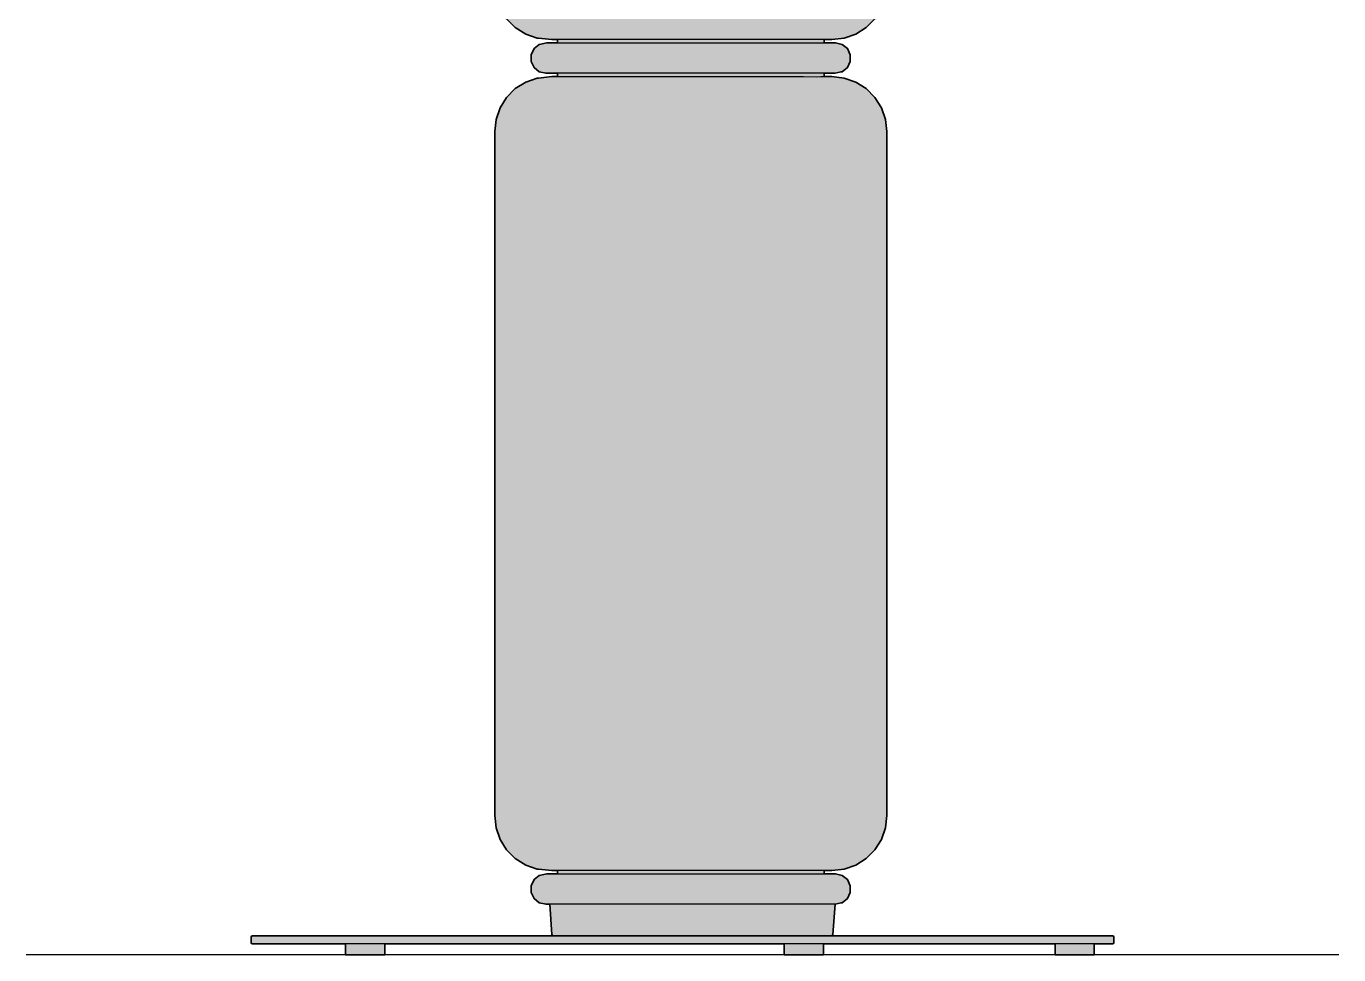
# Model space of a CAD drawing. Header units: millimetres. Extents: x -32 to 1847, y -56 to 3109.
# Drawn here: x 1011 to 1847, y 934 to 1526 of the extents above; entities that cross this region are included whole.
import ezdxf

# ---------------------------------------------------------------- set-up
doc = ezdxf.new("R2010")
doc.units = ezdxf.units.MM
doc.layers.add('Blocks', color=7, linetype='Continuous')
doc.layers.add('Blocks$Fill', color=7, linetype='Continuous', true_color=0xffffff)
for name, color, linetype, lineweight, true_color in [('Blocks$Inner', 7, 'Continuous', 25, 0x007f00), ('Blocks$Outline', 7, 'Continuous', 35, 0xff3f3f), ('Groud', 7, 'Continuous', 25, 0x243775)]:
    doc.layers.add(name, color=color, linetype=linetype, lineweight=lineweight, true_color=true_color)

# ---------------------------------------------------------------- blocks, each defined once
blk = doc.blocks.new('Noctambule Floor 4 High Cylinder Floor Lamp Side')
at = {"layer": 'Blocks$Fill'}
blk.add_hatch(color=256, dxfattribs=at).paths.add_polyline_path([(144.04, 7), (143.87, 7), (143.38, 7.5), (143.36, 11.5), (143.87, 12), (144.15, 12), (336.12, 12), (335.44, 12.27), (335.13, 12.94), (333.68, 32.21), (331.34, 32.21), (327.08, 33.17), (323.72, 35.84), (321.86, 39.71), (321.86, 44.01), (323.72, 47.88), (327.08, 50.55), (331.77, 51.51), (333.18, 51.51), (338.6, 51.51), (338.6, 53.5), (337.68, 53.71), (335.16, 53.71), (326.61, 54.59), (325.8, 54.59), (318.41, 57.18), (311.77, 61.35), (306.23, 66.89), (302.06, 73.52), (299.47, 80.92), (298.64, 88.71), (298.64, 524.71), (299.47, 532.5), (302.06, 539.9), (306.23, 546.53), (311.77, 552.07), (318.41, 556.24), (325.8, 558.83), (326.61, 558.83), (335.05, 559.71), (337.14, 559.71), (337.68, 559.71), (338.6, 559.92), (338.6, 561.91), (331.34, 561.91), (327.08, 562.86), (323.72, 565.54), (321.86, 569.41), (321.86, 573.7), (323.72, 577.57), (327.08, 580.25), (331.77, 581.21), (333.18, 581.21), (338.6, 581.21), (338.6, 583.19), (337.68, 583.41), (335.16, 583.41), (326.61, 584.28), (325.8, 584.28), (318.41, 586.87), (311.77, 591.04), (306.23, 596.59), (302.06, 603.22), (299.47, 610.62), (298.64, 618.41), (298.64, 1054.41), (299.47, 1062.2), (302.06, 1069.59), (306.23, 1076.23), (311.77, 1081.77), (318.41, 1085.94), (325.8, 1088.53), (326.61, 1088.53), (335.05, 1089.41), (337.14, 1089.41), (337.99, 1089.41), (338.83, 1089.68), (338.86, 1089.71), (338.8, 1089.71), (338.6, 1089.71), (338.6, 1091.91), (331.61, 1091.91), (327.16, 1092.86), (323.8, 1095.54), (321.94, 1099.41), (321.94, 1103.7), (323.8, 1107.57), (327.16, 1110.25), (331.25, 1111.21), (331.59, 1111.21), (338.6, 1111.21), (338.6, 1113.19), (337.68, 1113.41), (335.16, 1113.41), (328.05, 1114.14), (326.61, 1114.28), (325.8, 1114.28), (318.41, 1116.87), (311.77, 1121.04), (306.23, 1126.59), (302.06, 1133.22), (299.47, 1140.62), (298.64, 1148.41), (298.64, 1584.41), (299.47, 1592.2), (302.06, 1599.59), (306.23, 1606.23), (311.77, 1611.77), (318.41, 1615.94), (325.8, 1618.53), (326.61, 1618.53), (335.05, 1619.41), (337.14, 1619.41), (337.99, 1619.41), (338.83, 1619.68), (338.86, 1619.71), (338.8, 1619.71), (338.6, 1619.71), (338.6, 1621.91), (331.61, 1621.91), (327.16, 1622.86), (323.8, 1625.54), (321.94, 1629.41), (321.94, 1633.7), (323.8, 1637.57), (327.16, 1640.25), (331.25, 1641.21), (331.59, 1641.21), (338.6, 1641.21), (338.6, 1643.19), (337.68, 1643.41), (335.16, 1643.41), (326.61, 1644.28), (325.8, 1644.28), (318.41, 1646.87), (311.77, 1651.04), (306.23, 1656.59), (302.06, 1663.22), (299.47, 1670.62), (298.64, 1678.41), (298.64, 2114.41), (299.47, 2122.2), (302.06, 2129.59), (306.23, 2136.23), (311.77, 2141.77), (318.41, 2145.94), (325.8, 2148.53), (326.61, 2148.53), (335.05, 2149.41), (337.14, 2149.41), (337.99, 2149.41), (338.83, 2149.68), (338.86, 2149.71), (338.8, 2149.71), (338.6, 2149.71), (338.6, 2151.91), (331.61, 2151.91), (327.16, 2152.86), (323.8, 2155.54), (321.94, 2159.41), (321.94, 2163.7), (323.8, 2167.57), (327.16, 2170.25), (331.25, 2171.21), (331.59, 2171.21), (336.77, 2171.21), (336.77, 2171.21), (336.74, 2171.31), (336.53, 2171.41), (333.27, 2171.41), (332.79, 2171.91), (332.77, 2172.91), (334.29, 2174.41), (513.18, 2174.41), (514.69, 2172.91), (514.68, 2171.91), (514.19, 2171.41), (514.09, 2171.41), (510.61, 2171.41), (510.7, 2171.21), (515.41, 2171.21), (520.03, 2170.25), (520.03, 2170.25), (523.38, 2167.57), (525.24, 2163.7), (525.24, 2159.41), (523.38, 2155.54), (520.03, 2152.86), (515.6, 2151.91), (514.87, 2151.91), (508.58, 2151.91), (508.59, 2149.71), (508.32, 2149.71), (508.32, 2149.71), (508.35, 2149.68), (509.49, 2149.41), (513.59, 2149.41), (521.38, 2148.53), (528.78, 2145.94), (535.41, 2141.77), (540.96, 2136.23), (545.13, 2129.59), (547.71, 2122.2), (548.54, 2114.41), (548.54, 1678.41), (547.71, 1670.62), (545.13, 1663.22), (540.96, 1656.59), (535.41, 1651.04), (528.78, 1646.87), (521.38, 1644.28), (513.59, 1643.41), (511.7, 1643.41), (509.5, 1643.4), (508.59, 1643.19), (508.59, 1641.21), (515.41, 1641.21), (520.03, 1640.25), (523.38, 1637.57), (525.24, 1633.7), (525.24, 1629.41), (523.38, 1625.54), (520.03, 1622.86), (515.6, 1621.91), (514.87, 1621.91), (508.59, 1621.91), (508.59, 1619.71), (508.32, 1619.71), (508.35, 1619.68), (509.49, 1619.41), (513.59, 1619.41), (521.38, 1618.53), (528.78, 1615.94), (535.41, 1611.77), (540.96, 1606.23), (545.13, 1599.59), (547.71, 1592.2), (548.54, 1584.41), (548.54, 1148.41), (547.71, 1140.62), (545.13, 1133.22), (540.96, 1126.59), (535.41, 1121.04), (528.78, 1116.87), (521.38, 1114.28), (520.64, 1114.28), (511.7, 1113.41), (509.5, 1113.4), (508.59, 1113.19), (508.58, 1111.21), (515.41, 1111.21), (520.03, 1110.25), (523.38, 1107.57), (525.24, 1103.7), (525.24, 1099.41), (523.38, 1095.54), (520.03, 1092.86), (515.6, 1091.91), (514.87, 1091.91), (508.59, 1091.91), (508.59, 1089.71), (508.32, 1089.71), (508.35, 1089.68), (509.49, 1089.41), (513.59, 1089.41), (521.38, 1088.53), (528.78, 1085.94), (535.41, 1081.77), (540.96, 1076.23), (545.13, 1069.59), (547.71, 1062.2), (548.54, 1054.41), (548.54, 618.41), (547.71, 610.62), (545.13, 603.22), (540.96, 596.59), (535.41, 591.04), (528.78, 586.87), (521.38, 584.28), (513.59, 583.41), (511.7, 583.41), (509.5, 583.4), (508.59, 583.19), (508.58, 581.21), (515.69, 581.21), (515.91, 581.21), (520.11, 580.25), (523.46, 577.57), (525.33, 573.7), (525.33, 569.41), (523.46, 565.54), (520.11, 562.86), (519.5, 562.86), (515.58, 561.91), (514.33, 561.91), (508.58, 561.91), (508.59, 559.92), (509.5, 559.71), (513.59, 559.71), (521.38, 558.83), (528.78, 556.24), (535.41, 552.07), (540.96, 546.53), (545.13, 539.9), (547.71, 532.5), (548.54, 524.71), (548.54, 88.71), (547.71, 80.92), (545.13, 73.52), (540.96, 66.89), (535.41, 61.35), (528.78, 57.18), (521.38, 54.59), (513.59, 53.71), (511.7, 53.71), (509.5, 53.71), (508.59, 53.5), (508.58, 51.51), (515.69, 51.51), (515.91, 51.51), (520.11, 50.55), (523.46, 47.88), (525.33, 44.01), (525.33, 39.71), (523.46, 35.84), (520.11, 33.17), (519.5, 33.17), (515.61, 32.22), (514.16, 12.94), (513.85, 12.27), (513.17, 12), (692.86, 12), (693.36, 11.5), (693.34, 7.5), (692.86, 7), (692.58, 7), (680.86, 7), (680.86, 0), (680.52, 0), (655.86, 0), (655.86, 7), (508.15, 7), (508.15, 0), (507.81, 0), (483.15, 0), (483.15, 7), (228.61, 7), (228.61, 0), (228.26, 0), (203.61, 0), (203.61, 7)], flags=0)
at = {"layer": 'Blocks$Inner'}
blk.add_line((335.13, 12.94), (333.68, 32.21), dxfattribs=at)
for points in [[(540.96, 596.59), (535.41, 591.04), (528.78, 586.87), (521.38, 584.28), (513.59, 583.41), (511.7, 583.41), (509.47, 583.41), (506.42, 583.41), (502.57, 583.41), (497.96, 583.41), (492.64, 583.41), (486.65, 583.41), (480.05, 583.41), (472.91, 583.41), (465.29, 583.41), (457.27, 583.41), (448.93, 583.41), (440.34, 583.41), (431.6, 583.41), (422.77, 583.41), (413.95, 583.41), (405.23, 583.41), (396.68, 583.41), (388.39, 583.41), (380.44, 583.41), (372.91, 583.41), (365.86, 583.41), (359.37, 583.41), (353.5, 583.41), (348.31, 583.41), (343.84, 583.41), (340.13, 583.41), (337.23, 583.41), (335.16, 583.41), (326.61, 584.28), (325.8, 584.28), (318.41, 586.87), (311.77, 591.04), (306.23, 596.59)], [(338.6, 581.21), (338.6, 583.19), (337.68, 583.4), (337.68, 583.4)], [(508.58, 581.21), (508.59, 583.19), (509.5, 583.4)], [(338.6, 561.91), (338.6, 559.92), (337.68, 559.71), (337.68, 559.71)], [(508.58, 561.91), (508.59, 559.92), (509.5, 559.71)], [(338.6, 51.51), (338.6, 53.5), (337.68, 53.71), (337.68, 53.71)], [(509.5, 53.7), (508.59, 53.5), (508.58, 51.51)], [(513.85, 12.27), (514.16, 12.94), (515.61, 32.22)], [(513.08, 12), (513.17, 12), (513.85, 12.27), (513.08, 12), (512.68, 12), (511.53, 12), (509.71, 12), (507.41, 12), (504.95, 12), (502.48, 12), (500.07, 12), (497.78, 12), (495.64, 12), (491.6, 12), (484.86, 12), (477.36, 12), (470.1, 12), (463.44, 12), (457.4, 12), (451.97, 12), (447.13, 12), (442.84, 12), (439.05, 12), (432.34, 12), (427.26, 12), (419.6, 12), (411.93, 12), (403.37, 12), (396.1, 12), (389.93, 12), (384.7, 12), (380.26, 12), (376.5, 12), (373.31, 12), (367.95, 12), (364.14, 12), (358.78, 12), (353.88, 12), (346.93, 12), (343.13, 12), (340.47, 12), (338.65, 12), (337.46, 12), (336.72, 12), (336.3, 12), (336.12, 12), (335.44, 12.27), (335.13, 12.94)], [(228.61, 7), (228.61, 0), (228.26, 0), (227.25, 0), (226.22, 0), (223.46, 0), (219.97, 0), (217.09, 0), (214.15, 0), (212.25, 0), (208.76, 0), (206, 0), (204.56, 0), (203.76, 0), (203.61, 0), (203.61, 7)], [(508.15, 7), (508.15, 0), (507.81, 0), (506.79, 0), (505.77, 0), (503, 0), (499.52, 0), (496.64, 0), (493.7, 0), (491.79, 0), (488.31, 0), (485.54, 0), (484.11, 0), (483.31, 0), (483.15, 0), (483.15, 7)], [(680.86, 7), (680.86, 0), (680.52, 0), (679.5, 0), (678.47, 0), (675.71, 0), (672.22, 0), (669.34, 0), (666.41, 0), (664.5, 0), (661.01, 0), (658.25, 0), (656.81, 0), (656.02, 0), (655.86, 0), (655.86, 7)]]:
    blk.add_lwpolyline(points, dxfattribs=at)
for points in [[(515.69, 581.21), (515.91, 581.21), (520.11, 580.25), (523.46, 577.57), (525.33, 573.7), (525.33, 569.41), (523.46, 565.54), (520.11, 562.86), (519.5, 562.86), (515.58, 561.91), (514.33, 561.91), (512.21, 561.91), (509.23, 561.91), (505.43, 561.91), (500.84, 561.91), (495.51, 561.91), (489.49, 561.91), (482.83, 561.91), (475.6, 561.91), (467.87, 561.91), (455.89, 561.91), (448.92, 561.91), (441.32, 561.91), (433.18, 561.91), (424.58, 561.91), (415.61, 561.91), (406.4, 561.91), (399.43, 561.91), (392.46, 561.91), (387.85, 561.91), (378.82, 561.91), (370.18, 561.91), (364.05, 561.91), (358.29, 561.91), (354.69, 561.91), (348.14, 561.91), (342.55, 561.91), (338.02, 561.91), (334.62, 561.91), (332.84, 561.91), (331.72, 561.91), (331.34, 561.91), (327.08, 562.86), (323.72, 565.54), (321.86, 569.41), (321.86, 573.7), (323.72, 577.57), (327.08, 580.25), (331.77, 581.21), (333.18, 581.21), (335.47, 581.21), (338.6, 581.21), (342.55, 581.21), (347.28, 581.21), (352.74, 581.21), (358.89, 581.21), (365.66, 581.21), (372.99, 581.21), (380.8, 581.21), (389.03, 581.21), (397.59, 581.21), (406.4, 581.21), (415.38, 581.21), (424.43, 581.21), (433.48, 581.21), (442.43, 581.21), (451.21, 581.21), (459.71, 581.21), (467.87, 581.21), (475.62, 581.21), (481.96, 581.21), (487.13, 581.21), (491.36, 581.21), (494.82, 581.21), (497.66, 581.21), (499.99, 581.21), (501.92, 581.21), (505.01, 581.21), (508.99, 581.21), (512.11, 581.21), (513.97, 581.21), (515.09, 581.21)], [(521.38, 54.59), (513.59, 53.71), (511.7, 53.71), (509.47, 53.71), (506.42, 53.71), (502.57, 53.71), (497.96, 53.71), (492.64, 53.71), (486.65, 53.71), (480.05, 53.71), (472.91, 53.71), (465.29, 53.71), (457.27, 53.71), (448.93, 53.71), (440.34, 53.71), (431.6, 53.71), (422.77, 53.71), (413.95, 53.71), (405.23, 53.71), (396.68, 53.71), (388.39, 53.71), (380.44, 53.71), (372.91, 53.71), (365.86, 53.71), (359.37, 53.71), (353.5, 53.71), (348.31, 53.71), (343.84, 53.71), (340.13, 53.71), (337.23, 53.71), (335.16, 53.71), (326.61, 54.59), (325.8, 54.59), (318.41, 57.18), (311.77, 61.35), (306.23, 66.89), (302.06, 73.52), (299.47, 80.92), (298.64, 88.71), (298.64, 524.71), (299.47, 532.5), (302.06, 539.9), (306.23, 546.53), (311.77, 552.07), (318.41, 556.24), (325.8, 558.83), (326.61, 558.83), (335.05, 559.71), (337.14, 559.71), (339.48, 559.71), (341.97, 559.71), (344.49, 559.71), (346.94, 559.71), (349.26, 559.71), (351.44, 559.71), (355.54, 559.71), (358.87, 559.71), (364.23, 559.71), (370.02, 559.71), (377.39, 559.71), (384.16, 559.71), (390.3, 559.71), (395.82, 559.71), (400.73, 559.71), (405.1, 559.71), (408.95, 559.71), (412.35, 559.71), (418.35, 559.71), (427.42, 559.71), (436.52, 559.71), (445.22, 559.71), (452.61, 559.71), (458.88, 559.71), (464.19, 559.71), (468.7, 559.71), (472.52, 559.71), (475.76, 559.71), (478.53, 559.71), (483.17, 559.71), (489.66, 559.71), (495.51, 559.71), (503.86, 559.68), (506.44, 559.71), (509.14, 559.71), (510.99, 559.71), (512.2, 559.71), (513.56, 559.71), (513.59, 559.71), (521.38, 558.83), (528.78, 556.24), (535.41, 552.07), (540.96, 546.53), (545.13, 539.9), (547.71, 532.5), (548.54, 524.71), (548.54, 88.71), (547.71, 80.92), (545.13, 73.52), (540.96, 66.89), (535.41, 61.35), (528.78, 57.18)], [(515.69, 51.51), (515.91, 51.51), (520.11, 50.55), (523.46, 47.88), (525.33, 44.01), (525.33, 39.71), (523.46, 35.84), (520.11, 33.17), (519.5, 33.17), (515.58, 32.21), (514.33, 32.21), (512.21, 32.21), (509.23, 32.21), (505.43, 32.21), (500.84, 32.21), (495.51, 32.21), (489.49, 32.21), (482.83, 32.21), (475.6, 32.21), (467.87, 32.21), (455.89, 32.21), (448.92, 32.21), (441.32, 32.21), (433.18, 32.21), (424.58, 32.21), (415.61, 32.21), (406.4, 32.21), (399.43, 32.21), (392.46, 32.21), (387.85, 32.21), (378.82, 32.21), (370.18, 32.21), (364.05, 32.21), (358.29, 32.21), (354.69, 32.21), (348.14, 32.21), (342.55, 32.21), (338.02, 32.21), (334.62, 32.21), (332.84, 32.21), (331.72, 32.21), (331.34, 32.21), (327.08, 33.17), (323.72, 35.84), (321.86, 39.71), (321.86, 44.01), (323.72, 47.88), (327.08, 50.55), (331.77, 51.51), (333.18, 51.51), (335.47, 51.51), (338.6, 51.51), (342.55, 51.51), (347.28, 51.51), (352.74, 51.51), (358.89, 51.51), (365.66, 51.51), (372.99, 51.51), (380.8, 51.51), (389.03, 51.51), (397.59, 51.51), (406.4, 51.51), (415.38, 51.51), (424.43, 51.51), (433.48, 51.51), (442.43, 51.51), (451.21, 51.51), (459.71, 51.51), (467.87, 51.51), (475.62, 51.51), (481.96, 51.51), (487.13, 51.51), (491.36, 51.51), (494.82, 51.51), (497.66, 51.51), (499.99, 51.51), (501.92, 51.51), (505.01, 51.51), (508.99, 51.51), (512.11, 51.51), (513.97, 51.51), (515.09, 51.51)], [(143.87, 7), (143.38, 7.5), (143.36, 11.5), (143.87, 12), (144.15, 12), (144.72, 12), (145.47, 12), (146.32, 12), (148.24, 12), (150.05, 12), (153.35, 12), (157.35, 12), (165.18, 12), (173.38, 12), (181.55, 12), (189.44, 12), (196.9, 12), (203.83, 12), (210.21, 12), (216.02, 12), (221.27, 12), (226, 12), (234.56, 12), (248.06, 12), (262.33, 12), (279.91, 12), (295.89, 12), (310.28, 12), (323.15, 12), (334.6, 12), (344.76, 12), (353.74, 12), (361.66, 12), (368.64, 12), (380.94, 12), (390.23, 12), (404.25, 12), (418.36, 12), (433.92, 12), (447.46, 12), (459.24, 12), (469.47, 12), (478.36, 12), (486.09, 12), (492.81, 12), (504.45, 12), (513.07, 12), (525.83, 12), (538.35, 12), (558.15, 12), (574.63, 12), (588.36, 12), (599.82, 12), (609.4, 12), (617.43, 12), (624.18, 12), (629.86, 12), (634.66, 12), (638.72, 12), (645.53, 12), (654.97, 12), (663.47, 12), (669.27, 12), (674.44, 12), (681.96, 12), (686.93, 12), (690.06, 12), (691.84, 12), (692.68, 12), (692.86, 12), (693.36, 11.5), (693.34, 7.5), (692.86, 7), (692.58, 7), (692.01, 7), (691.26, 7), (690.41, 7), (688.48, 7), (686.68, 7), (683.38, 7), (679.38, 7), (671.55, 7), (663.35, 7), (655.17, 7), (647.28, 7), (639.82, 7), (632.89, 7), (626.52, 7), (620.71, 7), (615.45, 7), (610.73, 7), (602.17, 7), (588.67, 7), (574.4, 7), (556.81, 7), (540.83, 7), (526.44, 7), (513.57, 7), (502.12, 7), (491.96, 7), (482.99, 7), (475.06, 7), (468.09, 7), (455.79, 7), (446.5, 7), (432.47, 7), (418.36, 7), (402.8, 7), (389.26, 7), (377.49, 7), (367.25, 7), (358.36, 7), (350.63, 7), (343.92, 7), (332.28, 7), (323.65, 7), (310.89, 7), (298.37, 7), (278.58, 7), (262.1, 7), (248.37, 7), (236.91, 7), (227.32, 7), (219.29, 7), (212.55, 7), (206.87, 7), (202.07, 7), (198, 7), (191.2, 7), (181.75, 7), (173.25, 7), (167.45, 7), (162.28, 7), (154.77, 7), (149.79, 7), (146.67, 7), (144.88, 7), (144.04, 7)]]:
    blk.add_lwpolyline(points, close=True, dxfattribs=at)
at = {"layer": 'Blocks$Outline'}
for points in [[(337.68, 583.41), (337.23, 583.41), (335.16, 583.41), (326.61, 584.28), (325.8, 584.28), (318.41, 586.87), (311.77, 591.04), (306.23, 596.59), (302.06, 603.22), (299.47, 610.62), (298.64, 618.41), (298.64, 1054.41), (299.47, 1062.2), (302.06, 1069.59), (306.23, 1076.23), (311.77, 1081.77), (318.41, 1085.94), (325.8, 1088.53), (326.61, 1088.53), (335.05, 1089.41), (337.14, 1089.41), (337.99, 1089.41)], [(509.49, 1089.41), (510.99, 1089.41), (512.2, 1089.41), (513.56, 1089.41), (513.59, 1089.41), (521.38, 1088.53), (528.78, 1085.94), (535.41, 1081.77), (540.96, 1076.23), (545.13, 1069.59), (547.71, 1062.2), (548.54, 1054.41), (548.54, 618.41), (547.71, 610.62), (545.13, 603.22), (540.96, 596.59), (535.41, 591.04), (528.78, 586.87), (521.38, 584.28)], [(338.6, 561.91), (338.02, 561.91), (334.62, 561.91), (332.84, 561.91), (331.72, 561.91), (331.34, 561.91), (327.08, 562.86), (323.72, 565.54), (321.86, 569.41), (321.86, 573.7), (323.72, 577.57), (327.08, 580.25), (331.77, 581.21), (333.18, 581.21), (335.47, 581.21), (338.6, 581.21)], [(338.6, 583.19), (337.68, 583.41)], [(338.6, 581.21), (338.6, 583.19)], [(508.59, 583.19), (508.58, 581.21)], [(508.58, 581.21), (508.99, 581.21), (512.11, 581.21), (513.97, 581.21), (515.09, 581.21), (515.69, 581.21)], [(515.69, 581.21), (515.91, 581.21), (520.11, 580.25), (523.46, 577.57), (525.33, 573.7), (525.33, 569.41), (523.46, 565.54), (520.11, 562.86), (519.5, 562.86), (515.58, 561.91), (514.33, 561.91), (512.21, 561.91), (509.23, 561.91), (508.58, 561.91)], [(509.5, 583.4), (508.59, 583.19)], [(521.38, 584.28), (513.59, 583.41), (511.7, 583.41), (509.5, 583.4)], [(338.6, 559.92), (338.6, 561.91)], [(508.58, 561.91), (508.59, 559.92)], [(337.68, 53.71), (337.23, 53.71), (335.16, 53.71), (326.61, 54.59), (325.8, 54.59), (318.41, 57.18), (311.77, 61.35), (306.23, 66.89), (302.06, 73.52), (299.47, 80.92), (298.64, 88.71), (298.64, 524.71), (299.47, 532.5), (302.06, 539.9), (306.23, 546.53), (311.77, 552.07), (318.41, 556.24), (325.8, 558.83), (326.61, 558.83), (335.05, 559.71), (337.14, 559.71), (337.68, 559.71)], [(337.68, 559.71), (338.6, 559.92)], [(508.59, 559.92), (509.5, 559.71)], [(509.5, 559.71), (510.99, 559.71), (512.2, 559.71), (513.56, 559.71), (513.59, 559.71), (521.38, 558.83), (528.78, 556.24), (535.41, 552.07), (540.96, 546.53), (545.13, 539.9), (547.71, 532.5), (548.54, 524.71), (548.54, 88.71), (547.71, 80.92), (545.13, 73.52), (540.96, 66.89), (535.41, 61.35), (528.78, 57.18), (521.38, 54.59)], [(333.68, 32.21), (332.84, 32.21), (331.72, 32.21), (331.34, 32.21), (327.08, 33.17), (323.72, 35.84), (321.86, 39.71), (321.86, 44.01), (323.72, 47.88), (327.08, 50.55), (331.77, 51.51), (333.18, 51.51), (335.47, 51.51), (338.6, 51.51)], [(338.6, 53.5), (337.68, 53.71)], [(338.6, 51.51), (338.6, 53.5)], [(508.59, 53.5), (508.58, 51.51)], [(508.58, 51.51), (508.99, 51.51), (512.11, 51.51), (513.97, 51.51), (515.09, 51.51), (515.69, 51.51)], [(509.5, 53.71), (508.59, 53.5)], [(521.38, 54.59), (513.59, 53.71), (511.7, 53.71), (509.5, 53.71)], [(515.69, 51.51), (515.91, 51.51), (520.11, 50.55), (523.46, 47.88), (525.33, 44.01), (525.33, 39.71), (523.46, 35.84), (520.11, 33.17), (519.5, 33.17), (515.61, 32.22)], [(336.12, 12), (335.44, 12.27), (335.13, 12.94), (333.68, 32.21)], [(515.61, 32.22), (514.16, 12.94), (513.85, 12.27)], [(143.36, 11.5), (143.87, 12), (144.15, 12), (144.72, 12), (145.47, 12), (146.32, 12), (148.24, 12), (150.05, 12), (153.35, 12), (157.35, 12), (165.18, 12), (173.38, 12), (181.55, 12), (189.44, 12), (196.9, 12), (203.83, 12), (210.21, 12), (216.02, 12), (221.27, 12), (226, 12), (234.56, 12), (248.06, 12), (262.33, 12), (279.91, 12), (295.89, 12), (310.28, 12), (323.15, 12), (334.6, 12), (336.12, 12)], [(144.04, 7), (143.87, 7), (143.38, 7.5), (143.36, 11.5)], [(513.85, 12.27), (513.17, 12)], [(513.17, 12), (525.83, 12), (538.35, 12), (558.15, 12), (574.63, 12), (588.36, 12), (599.82, 12), (609.4, 12), (617.43, 12), (624.18, 12), (629.86, 12), (634.66, 12), (638.72, 12), (645.53, 12), (654.97, 12), (663.47, 12), (669.27, 12), (674.44, 12), (681.96, 12), (686.93, 12), (690.06, 12), (691.84, 12), (692.68, 12), (692.86, 12), (693.36, 11.5)], [(693.36, 11.5), (693.34, 7.5), (692.86, 7), (692.58, 7), (692.01, 7), (691.26, 7), (690.41, 7), (688.48, 7), (686.68, 7), (683.38, 7), (680.86, 7)], [(203.61, 7), (202.07, 7), (198, 7), (191.2, 7), (181.75, 7), (173.25, 7), (167.45, 7), (162.28, 7), (154.77, 7), (149.79, 7), (146.67, 7), (144.88, 7), (144.04, 7)], [(228.61, 7), (228.61, 0), (228.26, 0), (227.25, 0), (226.22, 0), (223.46, 0), (219.97, 0), (217.09, 0), (214.15, 0), (212.25, 0), (208.76, 0), (206, 0), (204.56, 0), (203.76, 0), (203.61, 0), (203.61, 7)], [(483.15, 7), (482.99, 7), (475.06, 7), (468.09, 7), (455.79, 7), (446.5, 7), (432.47, 7), (418.36, 7), (402.8, 7), (389.26, 7), (377.49, 7), (367.25, 7), (358.36, 7), (350.63, 7), (343.92, 7), (332.28, 7), (323.65, 7), (310.89, 7), (298.37, 7), (278.58, 7), (262.1, 7), (248.37, 7), (236.91, 7), (228.61, 7)], [(508.15, 7), (508.15, 0), (507.81, 0), (506.79, 0), (505.77, 0), (503, 0), (499.52, 0), (496.64, 0), (493.7, 0), (491.79, 0), (488.31, 0), (485.54, 0), (484.11, 0), (483.31, 0), (483.15, 0), (483.15, 7)], [(655.86, 7), (655.17, 7), (647.28, 7), (639.82, 7), (632.89, 7), (626.52, 7), (620.71, 7), (615.45, 7), (610.73, 7), (602.17, 7), (588.67, 7), (574.4, 7), (556.81, 7), (540.83, 7), (526.44, 7), (513.57, 7), (508.15, 7)], [(680.86, 7), (680.86, 0), (680.52, 0), (679.5, 0), (678.47, 0), (675.71, 0), (672.22, 0), (669.34, 0), (666.41, 0), (664.5, 0), (661.01, 0), (658.25, 0), (656.81, 0), (656.02, 0), (655.86, 0), (655.86, 7)]]:
    blk.add_lwpolyline(points, dxfattribs=at)

msp = doc.modelspace()

# ---------------------------------------------------------------- linework, layer by layer
at = {"layer": 'Groud'}
msp.add_lwpolyline([(1847.31, 934.23), (1010.59, 934.23)], dxfattribs=at)

# ---------------------------------------------------------------- block references
at = {"layer": 'Blocks'}
msp.add_blockref('Noctambule Floor 4 High Cylinder Floor Lamp Side', (1010.59, 934.23), dxfattribs=at)

doc.saveas('drawing.dxf')
